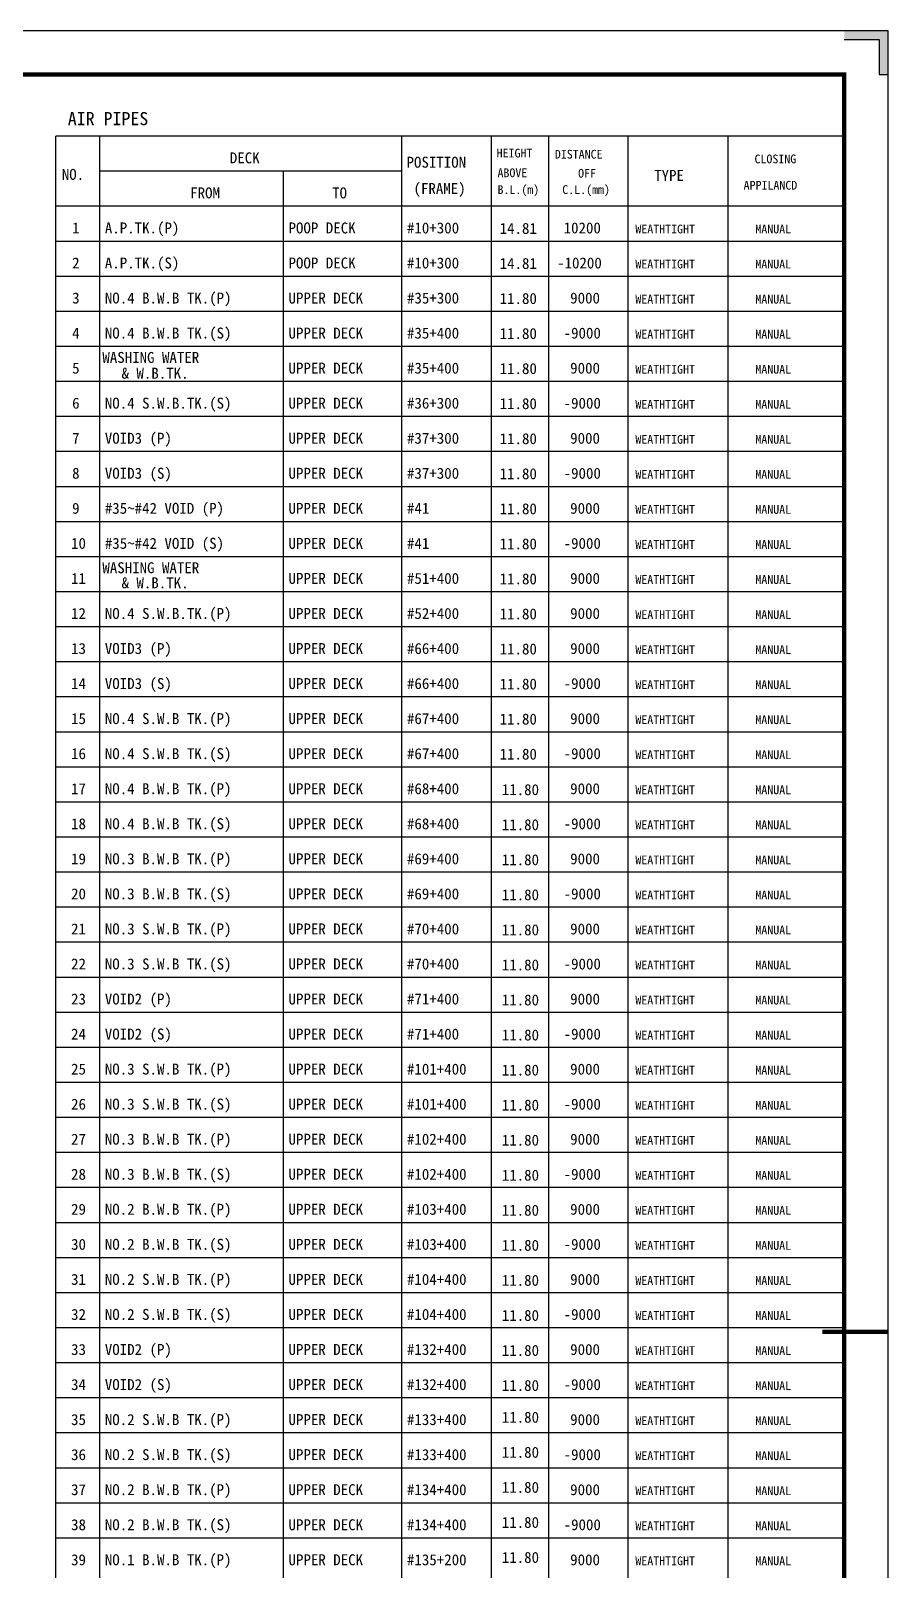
# Model space of a CAD drawing. Header units: millimetres. Extents: x 280824 to 534862, y -106960 to 12040.
# Drawn here: x 495633 to 534862, y -58337 to 11940 of the extents above; entities that cross this region are included whole.
import ezdxf

# ---------------------------------------------------------------- set-up
doc = ezdxf.new("R2010")
doc.units = ezdxf.units.MM
doc.header["$LTSCALE"] = 200
doc.layers.add('11TEXTE', color=4, linetype='Continuous')
doc.layers.add('MARKS', color=130, linetype='Continuous')
doc.layers.add('AM_0', color=7, linetype='Continuous', lineweight=30)

msp = doc.modelspace()

# ---------------------------------------------------------------- hatches: boundary and pattern name
at = {"layer": '11TEXTE'}
msp.add_hatch(color=256, dxfattribs=at).paths.add_polyline_path([(532762, 11940), (534762, 11940), (534762, 9940), (534362, 9940), (534362, 11540), (532762, 11540)])

# ---------------------------------------------------------------- linework, layer by layer
for p, q in [((532762, 11540), (534362, 11540)), ((534362, 11540), (534362, 9940)), ((534362, 9940), (534762, 9940))]:
    msp.add_line(p, q, dxfattribs=at)
for points in [[(498762, 7143), (498762, -87400)], [(512554, 7143), (512554, -87400)], [(516654, 7143), (516654, -87400)], [(519261, 7143), (519261, -87400)], [(522883, 7143), (522883, -87400)], [(527444, 7143), (527444, -87400)], [(498762, 5543), (512554, 5543)], [(507147, 5543), (507147, -87400)], [(496762, 3943), (532762, 3943)], [(496762, 2343), (532762, 2343)], [(496762, 743), (532762, 743)], [(496762, -857), (532762, -857)], [(496762, -2457), (532762, -2457)], [(496762, -4057), (532762, -4057)], [(496762, -5657), (532762, -5657)], [(496762, -7257), (532762, -7257)], [(496762, -8857), (532762, -8857)], [(496762, -10457), (532762, -10457)], [(496762, -12057), (532762, -12057)], [(496762, -13657), (532762, -13657)], [(496762, -15257), (532762, -15257)], [(496762, -16857), (532762, -16857)], [(496762, -18457), (532762, -18457)], [(496762, -20057), (532762, -20057)], [(496762, -21657), (532762, -21657)], [(496762, -23257), (532762, -23257)], [(496762, -24857), (532762, -24857)], [(496762, -26457), (532762, -26457)], [(496762, -28057), (532762, -28057)], [(496762, -29657), (532762, -29657)], [(496762, -31257), (532762, -31257)], [(496762, -32857), (532762, -32857)], [(496762, -34457), (532762, -34457)], [(496762, -36057), (532762, -36057)], [(496762, -37657), (532762, -37657)], [(496762, -39257), (532762, -39257)], [(496762, -40857), (532762, -40857)], [(496762, -42457), (532762, -42457)], [(496762, -44057), (532762, -44057)], [(496762, -45657), (532762, -45657)], [(496762, -47257), (532762, -47257)], [(496762, -48857), (532762, -48857)], [(496762, -50457), (532762, -50457)], [(496762, -52057), (532762, -52057)], [(496762, -53657), (532762, -53657)], [(496762, -55257), (532762, -55257)], [(496762, -56857), (532762, -56857)]]:
    msp.add_lwpolyline(points, dxfattribs=at)
at = {"layer": '11TEXTE', "const_width": 200}
msp.add_lwpolyline([(534762, -47460), (531762, -47460)], dxfattribs=at)
at = {"layer": 'AM_0'}
for p, q in [((534762, 11940), (280924, 11940)), ((534762, -106860), (534762, 11940))]:
    msp.add_line(p, q, dxfattribs=at)
at = {"layer": 'AM_0', "const_width": 200}
msp.add_lwpolyline([(285924, 9940), (285924, -104860), (532762, -104860), (532762, 9940), (285824, 9940)], dxfattribs=at)
at = {"layer": 'MARKS'}
msp.add_line((532762, 7143), (532762, -87400), dxfattribs=at)
at = {"layer": 'MARKS', "const_width": 60}
for points in [[(496762, 7143), (496762, -87400), (532762, -87400)], [(496762, 7143), (532762, 7143)]]:
    msp.add_lwpolyline(points, dxfattribs=at)

# ---------------------------------------------------------------- texts
at = {"layer": '11TEXTE'}
for s, height, p in [('AIR PIPES', 600, (497322, 7631)), ('DECK', 500, (504719, 5890)), ('HEIGHT', 400, (516897, 6158)), ('DISTANCE', 400, (519553, 6105)), ('NO.', 500, (497049, 5133)), ('POSITION', 500, (512784, 5690)), ('ABOVE', 400, (516937, 5256)), ('OFF', 400, (520617, 5235)), ('CLOSING', 400, (528668, 5890)), ('(FRAME)', 500, (513103, 4490)), ('B.L.(m)', 400, (516937, 4490)), ('C.L.(mm)', 400, (519893, 4490)), ('TYPE', 500, (524087, 5090)), ('APPILANCD', 400, (528171, 4690)), ('FROM', 500, (502909, 4290)), ('TO ', 500, (509388, 4290)), ('1', 500, (497520, 2690)), ('A.P.TK.(P)', 500, (499013, 2690)), ('POOP DECK', 500, (507398, 2690)), ('#10+300', 500, (512804, 2690)), ('14.81', 500, (517034, 2669)), ('10200', 500, (519955, 2690)), ('WEATHTIGHT', 400, (523229, 2690)), ('MANUAL', 400, (528707, 2690)), ('2', 500, (497520, 1090)), ('A.P.TK.(S)', 500, (499013, 1090)), ('POOP DECK', 500, (507398, 1090)), ('#10+300', 500, (512804, 1090)), ('14.81', 500, (517034, 1069)), ('-10200', 500, (519657, 1090)), ('WEATHTIGHT', 400, (523229, 1090)), ('MANUAL', 400, (528707, 1090)), ('NO.4 B.W.B TK.(P)', 500, (499013, -510)), ('3', 500, (497520, -510)), ('UPPER DECK', 500, (507398, -510)), ('#35+300', 500, (512804, -510)), ('11.80', 500, (517034, -531)), ('9000', 500, (520254, -510)), ('WEATHTIGHT', 400, (523229, -510)), ('MANUAL', 400, (528707, -510)), ('4', 500, (497520, -2110)), ('NO.4 B.W.B TK.(S)', 500, (499013, -2110)), ('UPPER DECK', 500, (507398, -2110)), ('#35+400', 500, (512804, -2110)), ('11.80', 500, (517034, -2131)), ('-9000', 500, (519955, -2110)), ('WEATHTIGHT', 400, (523229, -2110)), ('MANUAL', 400, (528707, -2110)), ('WASHING WATER', 500, (498900, -3222)), ('5', 500, (497520, -3710)), ('& W.B.TK.', 500, (499775, -3942)), ('UPPER DECK', 500, (507398, -3710)), ('#35+400', 500, (512804, -3710)), ('11.80', 500, (517034, -3731)), ('9000', 500, (520254, -3710)), ('WEATHTIGHT', 400, (523229, -3710)), ('MANUAL', 400, (528707, -3710)), ('6', 500, (497520, -5310)), ('NO.4 S.W.B.TK.(S)', 500, (499013, -5310)), ('UPPER DECK', 500, (507398, -5310)), ('#36+300', 500, (512804, -5310)), ('11.80', 500, (517034, -5331)), ('-9000', 500, (519955, -5310)), ('WEATHTIGHT', 400, (523229, -5310)), ('MANUAL', 400, (528707, -5310)), ('7', 500, (497520, -6910)), ('VOID3 (P)', 500, (499013, -6910)), ('UPPER DECK', 500, (507398, -6910)), ('#37+300', 500, (512804, -6910)), ('11.80', 500, (517034, -6931)), ('9000', 500, (520254, -6910)), ('WEATHTIGHT', 400, (523229, -6910)), ('MANUAL', 400, (528707, -6910)), ('8', 500, (497520, -8510)), ('VOID3 (S)', 500, (499013, -8510)), ('UPPER DECK', 500, (507398, -8510)), ('#37+300', 500, (512804, -8510)), ('11.80', 500, (517034, -8531)), ('-9000', 500, (519955, -8510)), ('WEATHTIGHT', 400, (523229, -8510)), ('MANUAL', 400, (528707, -8510)), ('9', 500, (497520, -10110)), ('#35~#42 VOID (P)', 500, (499013, -10110)), ('UPPER DECK', 500, (507398, -10110)), ('#41', 500, (512804, -10110)), ('11.80', 500, (517034, -10131)), ('9000', 500, (520254, -10110)), ('WEATHTIGHT', 400, (523229, -10110)), ('MANUAL', 400, (528707, -10110)), ('10', 500, (497472, -11710)), ('#35~#42 VOID (S)', 500, (499013, -11710)), ('UPPER DECK', 500, (507398, -11710)), ('#41', 500, (512804, -11710)), ('11.80', 500, (517034, -11731)), ('-9000', 500, (519955, -11710)), ('WEATHTIGHT', 400, (523229, -11710)), ('MANUAL', 400, (528707, -11710)), ('WASHING WATER', 500, (498900, -12822)), ('11', 500, (497472, -13310)), ('& W.B.TK.', 500, (499775, -13510)), ('UPPER DECK', 500, (507398, -13310)), ('#51+400', 500, (512804, -13310)), ('11.80', 500, (517034, -13331)), ('9000', 500, (520254, -13310)), ('WEATHTIGHT', 400, (523229, -13310)), ('MANUAL', 400, (528707, -13310)), ('12', 500, (497472, -14910)), ('NO.4 S.W.B.TK.(P)', 500, (499013, -14910)), ('UPPER DECK', 500, (507398, -14910)), ('#52+400', 500, (512804, -14910)), ('11.80', 500, (517034, -14931)), ('9000', 500, (520254, -14910)), ('WEATHTIGHT', 400, (523229, -14910)), ('MANUAL', 400, (528707, -14910)), ('13', 500, (497472, -16510)), ('VOID3 (P)', 500, (499013, -16510)), ('UPPER DECK', 500, (507398, -16510)), ('#66+400', 500, (512804, -16510)), ('11.80', 500, (517034, -16531)), ('9000', 500, (520254, -16510)), ('WEATHTIGHT', 400, (523229, -16510)), ('MANUAL', 400, (528707, -16510)), ('VOID3 (S)', 500, (499013, -18110)), ('14', 500, (497472, -18110)), ('UPPER DECK', 500, (507398, -18110)), ('#66+400', 500, (512804, -18110)), ('11.80', 500, (517034, -18131)), ('-9000', 500, (519955, -18110)), ('WEATHTIGHT', 400, (523229, -18110)), ('MANUAL', 400, (528707, -18110)), ('15', 500, (497472, -19710)), ('NO.4 S.W.B TK.(P)', 500, (499013, -19710)), ('UPPER DECK', 500, (507398, -19710)), ('#67+400', 500, (512804, -19710)), ('11.80', 500, (517034, -19731)), ('9000', 500, (520254, -19710)), ('WEATHTIGHT', 400, (523229, -19710)), ('MANUAL', 400, (528707, -19710)), ('16', 500, (497472, -21310)), ('NO.4 S.W.B TK.(S)', 500, (499013, -21310)), ('UPPER DECK', 500, (507398, -21310)), ('#67+400', 500, (512804, -21310)), ('11.80', 500, (517034, -21331)), ('-9000', 500, (519955, -21310)), ('WEATHTIGHT', 400, (523229, -21310)), ('MANUAL', 400, (528707, -21310)), ('17', 500, (497472, -22910)), ('NO.4 B.W.B TK.(P)', 500, (499013, -22910)), ('UPPER DECK', 500, (507398, -22910)), ('#68+400', 500, (512804, -22910)), ('11.80', 500, (517132, -22953)), ('9000', 500, (520254, -22910)), ('WEATHTIGHT', 400, (523229, -22910)), ('MANUAL', 400, (528707, -22910)), ('18', 500, (497472, -24510)), ('NO.4 B.W.B TK.(S)', 500, (499013, -24510)), ('UPPER DECK', 500, (507398, -24510)), ('#68+400', 500, (512804, -24510)), ('11.80', 500, (517132, -24553)), ('-9000', 500, (519955, -24510)), ('WEATHTIGHT', 400, (523229, -24510)), ('MANUAL', 400, (528707, -24510)), ('19', 500, (497472, -26110)), ('NO.3 B.W.B TK.(P)', 500, (499013, -26110)), ('UPPER DECK', 500, (507398, -26110)), ('#69+400', 500, (512804, -26110)), ('11.80', 500, (517132, -26153)), ('9000', 500, (520254, -26110)), ('WEATHTIGHT', 400, (523229, -26110)), ('MANUAL', 400, (528707, -26110)), ('20', 500, (497472, -27710)), ('NO.3 B.W.B TK.(S)', 500, (499013, -27710)), ('UPPER DECK', 500, (507398, -27710)), ('#69+400', 500, (512804, -27710)), ('11.80', 500, (517132, -27753)), ('-9000', 500, (519955, -27710)), ('WEATHTIGHT', 400, (523229, -27710)), ('MANUAL', 400, (528707, -27710)), ('NO.3 S.W.B TK.(P)', 500, (499013, -29310)), ('UPPER DECK', 500, (507398, -29310)), ('21', 500, (497472, -29310)), ('#70+400', 500, (512804, -29310)), ('11.80', 500, (517132, -29353)), ('9000', 500, (520254, -29310)), ('WEATHTIGHT', 400, (523229, -29310)), ('MANUAL', 400, (528707, -29310)), ('22', 500, (497472, -30910)), ('NO.3 S.W.B TK.(S)', 500, (499013, -30910)), ('UPPER DECK', 500, (507398, -30910)), ('#70+400', 500, (512804, -30910)), ('11.80', 500, (517132, -30953)), ('-9000', 500, (519955, -30910)), ('WEATHTIGHT', 400, (523229, -30910)), ('MANUAL', 400, (528707, -30910)), ('23', 500, (497472, -32510)), ('VOID2 (P)', 500, (499013, -32510)), ('UPPER DECK', 500, (507398, -32510)), ('#71+400', 500, (512804, -32510)), ('11.80', 500, (517132, -32553)), ('9000', 500, (520254, -32510)), ('WEATHTIGHT', 400, (523229, -32510)), ('MANUAL', 400, (528707, -32510)), ('24', 500, (497472, -34110)), ('VOID2 (S)', 500, (499013, -34110)), ('UPPER DECK', 500, (507398, -34110)), ('#71+400', 500, (512804, -34110)), ('11.80', 500, (517132, -34153)), ('-9000', 500, (519955, -34110)), ('WEATHTIGHT', 400, (523229, -34110)), ('MANUAL', 400, (528707, -34110)), ('25', 500, (497472, -35710)), ('NO.3 S.W.B TK.(P)', 500, (499013, -35710)), ('UPPER DECK', 500, (507398, -35710)), ('#101+400', 500, (512804, -35710)), ('11.80', 500, (517132, -35753)), ('9000', 500, (520254, -35710)), ('WEATHTIGHT', 400, (523229, -35710)), ('MANUAL', 400, (528707, -35710)), ('26', 500, (497472, -37310)), ('NO.3 S.W.B TK.(S)', 500, (499013, -37310)), ('UPPER DECK', 500, (507398, -37310)), ('#101+400', 500, (512804, -37310)), ('11.80', 500, (517132, -37353)), ('-9000', 500, (519955, -37310)), ('WEATHTIGHT', 400, (523229, -37310)), ('MANUAL', 400, (528707, -37310)), ('27', 500, (497472, -38910)), ('NO.3 B.W.B TK.(P)', 500, (499013, -38910)), ('UPPER DECK', 500, (507398, -38910)), ('#102+400', 500, (512804, -38910)), ('11.80', 500, (517132, -38953)), ('9000', 500, (520254, -38910)), ('WEATHTIGHT', 400, (523229, -38910)), ('MANUAL', 400, (528707, -38910)), ('28', 500, (497472, -40510)), ('NO.3 B.W.B TK.(S)', 500, (499013, -40510)), ('UPPER DECK', 500, (507398, -40510)), ('#102+400', 500, (512804, -40510)), ('-9000', 500, (519955, -40510)), ('11.80', 500, (517132, -40553)), ('WEATHTIGHT', 400, (523229, -40510)), ('MANUAL', 400, (528707, -40510)), ('29', 500, (497472, -42110)), ('NO.2 B.W.B TK.(P)', 500, (499013, -42110)), ('UPPER DECK', 500, (507398, -42110)), ('#103+400', 500, (512804, -42110)), ('11.80', 500, (517132, -42153)), ('9000', 500, (520254, -42110)), ('WEATHTIGHT', 400, (523229, -42110)), ('MANUAL', 400, (528707, -42110)), ('30', 500, (497472, -43710)), ('NO.2 B.W.B TK.(S)', 500, (499013, -43710)), ('UPPER DECK', 500, (507398, -43710)), ('#103+400', 500, (512804, -43710)), ('11.80', 500, (517132, -43753)), ('-9000', 500, (519955, -43710)), ('WEATHTIGHT', 400, (523229, -43710)), ('MANUAL', 400, (528707, -43710)), ('31', 500, (497472, -45310)), ('NO.2 S.W.B TK.(P)', 500, (499013, -45310)), ('UPPER DECK', 500, (507398, -45310)), ('#104+400', 500, (512804, -45310)), ('11.80', 500, (517132, -45353)), ('9000', 500, (520254, -45310)), ('WEATHTIGHT', 400, (523229, -45310)), ('MANUAL', 400, (528707, -45310)), ('NO.2 S.W.B TK.(S)', 500, (499013, -46910)), ('32', 500, (497472, -46910)), ('UPPER DECK', 500, (507398, -46910)), ('#104+400', 500, (512804, -46910)), ('11.80', 500, (517132, -46953)), ('-9000', 500, (519955, -46910)), ('WEATHTIGHT', 400, (523229, -46910)), ('MANUAL', 400, (528707, -46910)), ('33', 500, (497472, -48510)), ('VOID2 (P)', 500, (499013, -48510)), ('UPPER DECK', 500, (507398, -48510)), ('#132+400', 500, (512804, -48510)), ('11.80', 500, (517132, -48553)), ('9000', 500, (520254, -48510)), ('WEATHTIGHT', 400, (523229, -48510)), ('MANUAL', 400, (528707, -48510)), ('34', 500, (497472, -50110)), ('VOID2 (S)', 500, (499013, -50110)), ('UPPER DECK', 500, (507398, -50110)), ('#132+400', 500, (512804, -50110)), ('11.80', 500, (517132, -50153)), ('-9000', 500, (519955, -50110)), ('WEATHTIGHT', 400, (523229, -50110)), ('MANUAL', 400, (528707, -50110)), ('35', 500, (497472, -51710)), ('NO.2 S.W.B TK.(P)', 500, (499013, -51710)), ('UPPER DECK', 500, (507398, -51710)), ('#133+400', 500, (512804, -51710)), ('11.80', 500, (517132, -51603)), ('9000', 500, (520254, -51710)), ('WEATHTIGHT', 400, (523229, -51710)), ('MANUAL', 400, (528707, -51710)), ('36', 500, (497472, -53310)), ('NO.2 S.W.B TK.(S)', 500, (499013, -53310)), ('UPPER DECK', 500, (507398, -53310)), ('#133+400', 500, (512804, -53310)), ('11.80', 500, (517132, -53203)), ('-9000', 500, (519955, -53310)), ('WEATHTIGHT', 400, (523229, -53310)), ('MANUAL', 400, (528707, -53310)), ('37', 500, (497472, -54910)), ('NO.2 B.W.B TK.(P)', 500, (499013, -54910)), ('UPPER DECK', 500, (507398, -54910)), ('#134+400', 500, (512804, -54910)), ('11.80', 500, (517132, -54803)), ('9000', 500, (520254, -54910)), ('WEATHTIGHT', 400, (523229, -54910)), ('MANUAL', 400, (528707, -54910)), ('38', 500, (497472, -56510)), ('NO.2 B.W.B TK.(S)', 500, (499013, -56510)), ('UPPER DECK', 500, (507398, -56510)), ('#134+400', 500, (512804, -56510)), ('11.80', 500, (517132, -56403)), ('-9000', 500, (519955, -56510)), ('WEATHTIGHT', 400, (523229, -56510)), ('MANUAL', 400, (528707, -56510)), ('39', 500, (497472, -58110)), ('NO.1 B.W.B TK.(P)', 500, (499013, -58110)), ('UPPER DECK', 500, (507398, -58110)), ('#135+200', 500, (512804, -58110)), ('11.80', 500, (517132, -58003)), ('9000', 500, (520254, -58110)), ('WEATHTIGHT', 400, (523229, -58110)), ('MANUAL', 400, (528707, -58110))]:
    msp.add_text(s, height=height, dxfattribs=at).set_placement(p)

doc.saveas('drawing.dxf')
